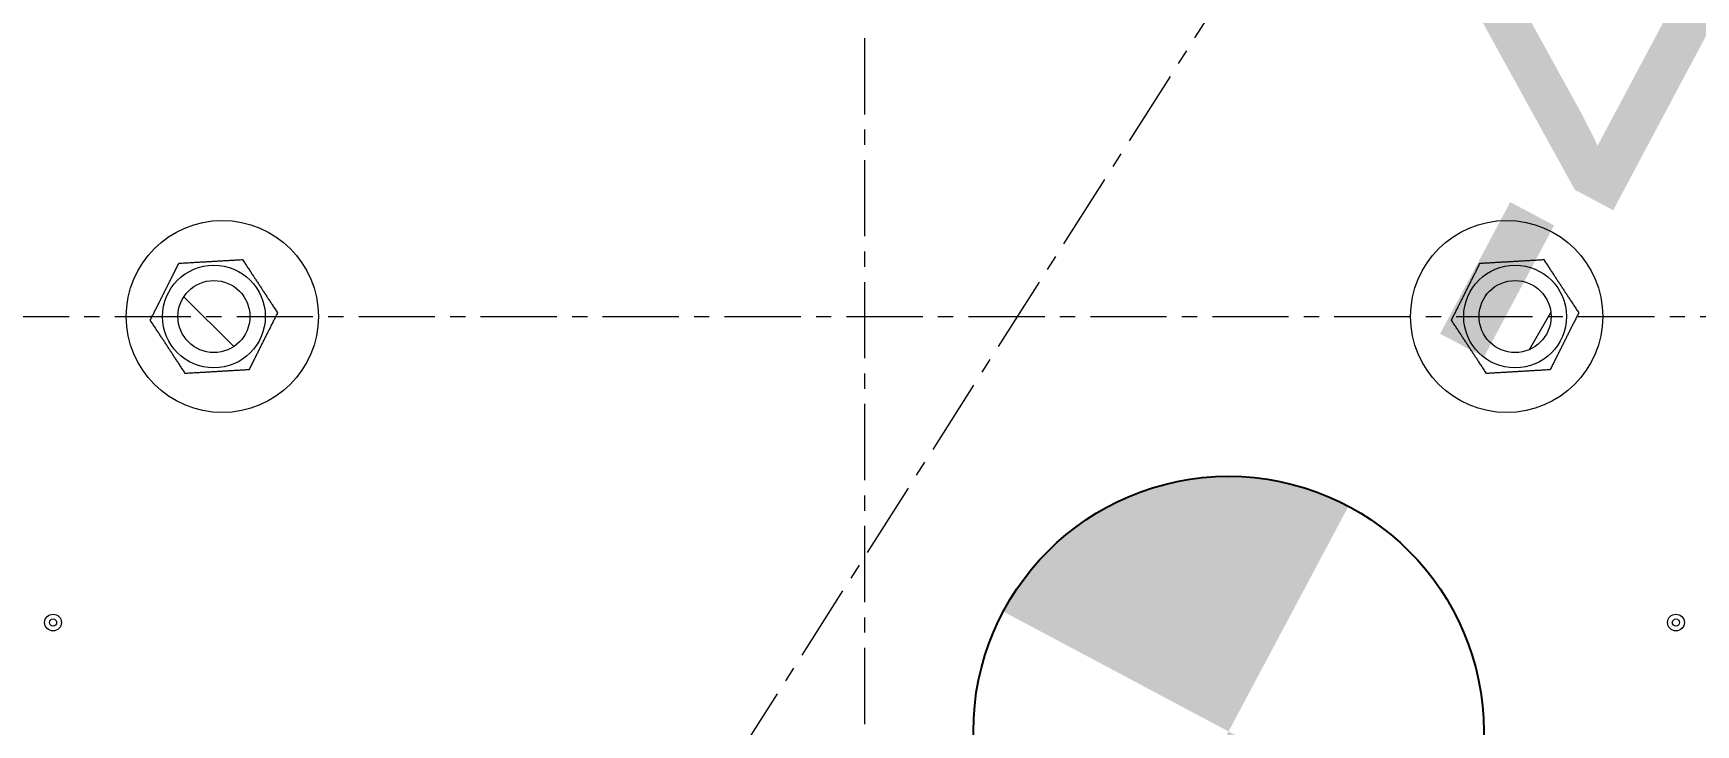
# Model space of a CAD drawing. Header units: millimetres. Extents: x 3220 to 226993, y 817 to 176024.
# Drawn here: x 8454 to 9146, y 163622 to 163910 of the extents above; entities that cross this region are included whole.
import ezdxf

# ---------------------------------------------------------------- set-up
doc = ezdxf.new("R2010")
doc.units = ezdxf.units.MM
doc.linetypes.add('AXES', pattern=[50.8, 31.75, -6.35, 6.35, -6.35])
doc.layers.add('Axe', color=1, linetype='AXES', lineweight=9)
doc.layers.add('Schraffur', color=7, linetype='Continuous', lineweight=9, true_color=0x1e1e47)
doc.layers.add('Sichtbare Kanten(DIN)', color=7, linetype='Continuous', lineweight=50, true_color=0x3f3f3f)
doc.styles.add('ARIAL_BOLD', font='arial.ttf')

# ---------------------------------------------------------------- blocks, each defined once
blk = doc.blocks.new('Level -3.5 et0m')
h = blk.add_hatch(color=6)
h.dxf.hatch_style = 1
h.paths.add_polyline_path([(1557.82, -10122.91), (1651.64, -10172.86), (1701.59, -10079.05, 0.414214)])
h.paths.add_polyline_path([(1601.69, -10266.68, 0.414214), (1745.46, -10222.82), (1651.64, -10172.86)])
at = {"color": 6}
blk.add_circle((1651.64, -10172.86), 106.29, dxfattribs=at)
at = {"layer": 'Axe', "color": 4}
blk.add_line((2200, -9000), (800, -11200), dxfattribs=at)
at = {"color": 6, "insert": (1835.61, -10071.02), "char_height": 182.25, "width": 958.8324, "attachment_point": 7, "rotation": 61.96865, "style": 'ARIAL_BOLD'}
blk.add_mtext('-4,50 m', dxfattribs=at)
blk = doc.blocks.new('be 500 pied TC')
at = {"layer": 'Schraffur', "lineweight": 0}
h = blk.add_hatch(dxfattribs=at)
h.set_pattern_fill('ANSI31', color=5, scale=254, style=0)
h.set_pattern_definition([(45, (-1626.428, -579.05), (-22.45064, 22.45064), [])])
edge = h.paths.add_edge_path()
edge.add_ellipse((0, 691), major_axis=(-1.02, -14.97), ratio=1, start_angle=0, end_angle=360)
h = blk.add_hatch(dxfattribs=at)
h.set_pattern_fill('ANSI31', color=5, scale=254, angle=105, style=0)
h.set_pattern_definition([(150, (-1626.428, -579.05), (-15.875, -27.4963), [])])
edge = h.paths.add_edge_path()
edge.add_ellipse((0, 149), major_axis=(1.02, 14.97), ratio=1, start_angle=0, end_angle=360)
at = {"layer": 'Axe'}
for p, q in [((0, 783.1), (0, 0)), ((522.37, 420), (-517.71, 420))]:
    blk.add_line(p, q, dxfattribs=at)
at = {"layer": 'Sichtbare Kanten(DIN)', "color": 5, "lineweight": 0}
for centre, radius in [((-127.5, 758), 3.5), ((-127.5, 758), 1.5), ((0, 687.5), 40), ((0, 691), 21.4), ((0, 691), 15), ((0, 152.5), 40), ((0, 149), 21.4), ((0, 149), 15), ((-127.5, 82), 3.5), ((-127.5, 82), 1.5)]:
    blk.add_circle(centre, radius, dxfattribs=at)
for points in [[(-23.73, 702.92), (-12.64, 710.22), (-1.54, 717.51)], [(-1.54, 717.51), (10.32, 711.55), (22.19, 705.59)], [(-22.19, 676.41), (-22.96, 689.67), (-23.73, 702.92)], [(22.19, 705.59), (22.96, 692.33), (23.73, 679.08)], [(23.73, 679.08), (12.64, 671.78), (1.54, 664.49)], [(1.54, 664.49), (-10.32, 670.45), (-22.19, 676.41)], [(-23.73, 160.92), (-12.64, 168.22), (-1.54, 175.51)], [(-1.54, 175.51), (10.32, 169.55), (22.19, 163.59)], [(-22.19, 134.41), (-22.96, 147.67), (-23.73, 160.92)], [(22.19, 163.59), (22.96, 150.33), (23.73, 137.08)], [(1.54, 122.49), (-10.32, 128.45), (-22.19, 134.41)], [(23.73, 137.08), (12.64, 129.78), (1.54, 122.49)]]:
    blk.add_rational_spline(points, [1, 1.15470053838, 1], degree=2, dxfattribs=at)
blk = doc.blocks.new('116 pied')
blk.add_blockref('be 500 pied TC', (0, -420))
blk = doc.blocks.new('140 pied')
blk.add_blockref('116 pied', (-2.33, 0))
blk = doc.blocks.new('153 pied')
blk.add_blockref('140 pied', (2.33, 0))

msp = doc.modelspace()

# ---------------------------------------------------------------- block references
msp.add_blockref('Level -3.5 et0m', (7300.02, 173791.76))
at = {"rotation": 90}
msp.add_blockref('153 pied', (8800.02, 163791.76), dxfattribs=at)

doc.saveas('drawing.dxf')
